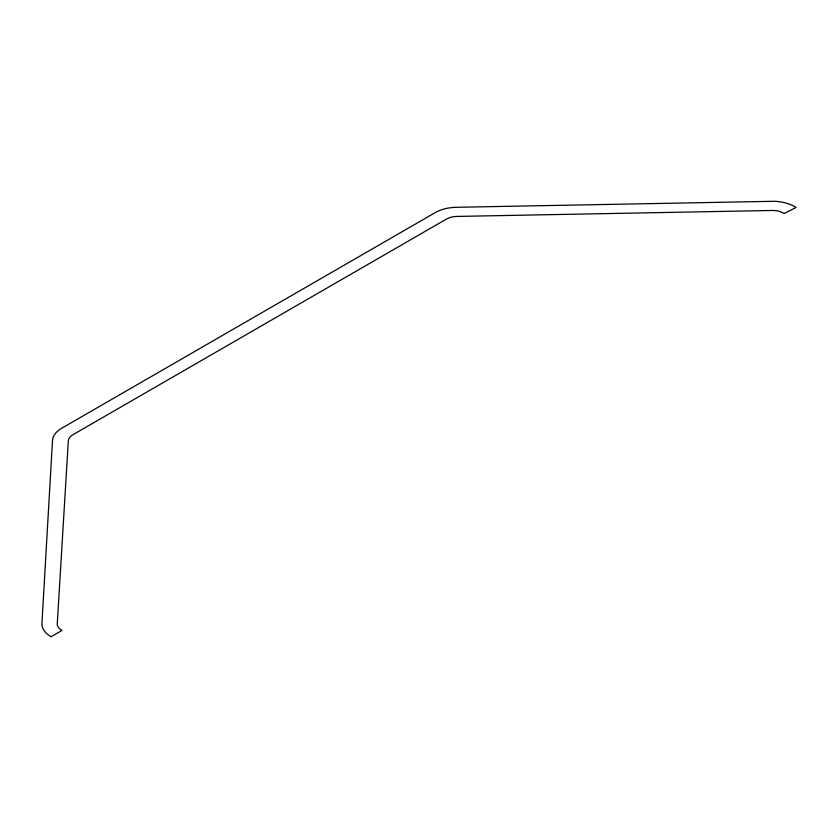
<?xml version="1.0" encoding="UTF-8"?>
<svg xmlns="http://www.w3.org/2000/svg" width="838" height="838" viewBox="0 0 838 838"><rect width="100%" height="100%" fill="white"/><g stroke="black" fill="none" stroke-linecap="round" stroke-linejoin="round"><path stroke-width="1.26" d="M52.469 441.155L41.9 623.996A31.195 18.007 0 0 0 51.087 636.723L61.918 630.438A15.838 9.145 0 0 1 57.246 623.975L68.307 441.144A15.838 9.145 0 0 1 72.979 434.681L446.403 219.095A15.838 9.145 0 0 1 456.563 216.434L773.265 210.443A15.838 9.145 0 0 1 784.138 213.543L796.1 207.478A31.75 18.331 0 0 0 774.302 201.277L457.6 207.269A31.687 18.289 0 0 0 435.194 212.622L61.771 428.218A31.687 18.289 0 0 0 52.469 441.155"/></g></svg>
